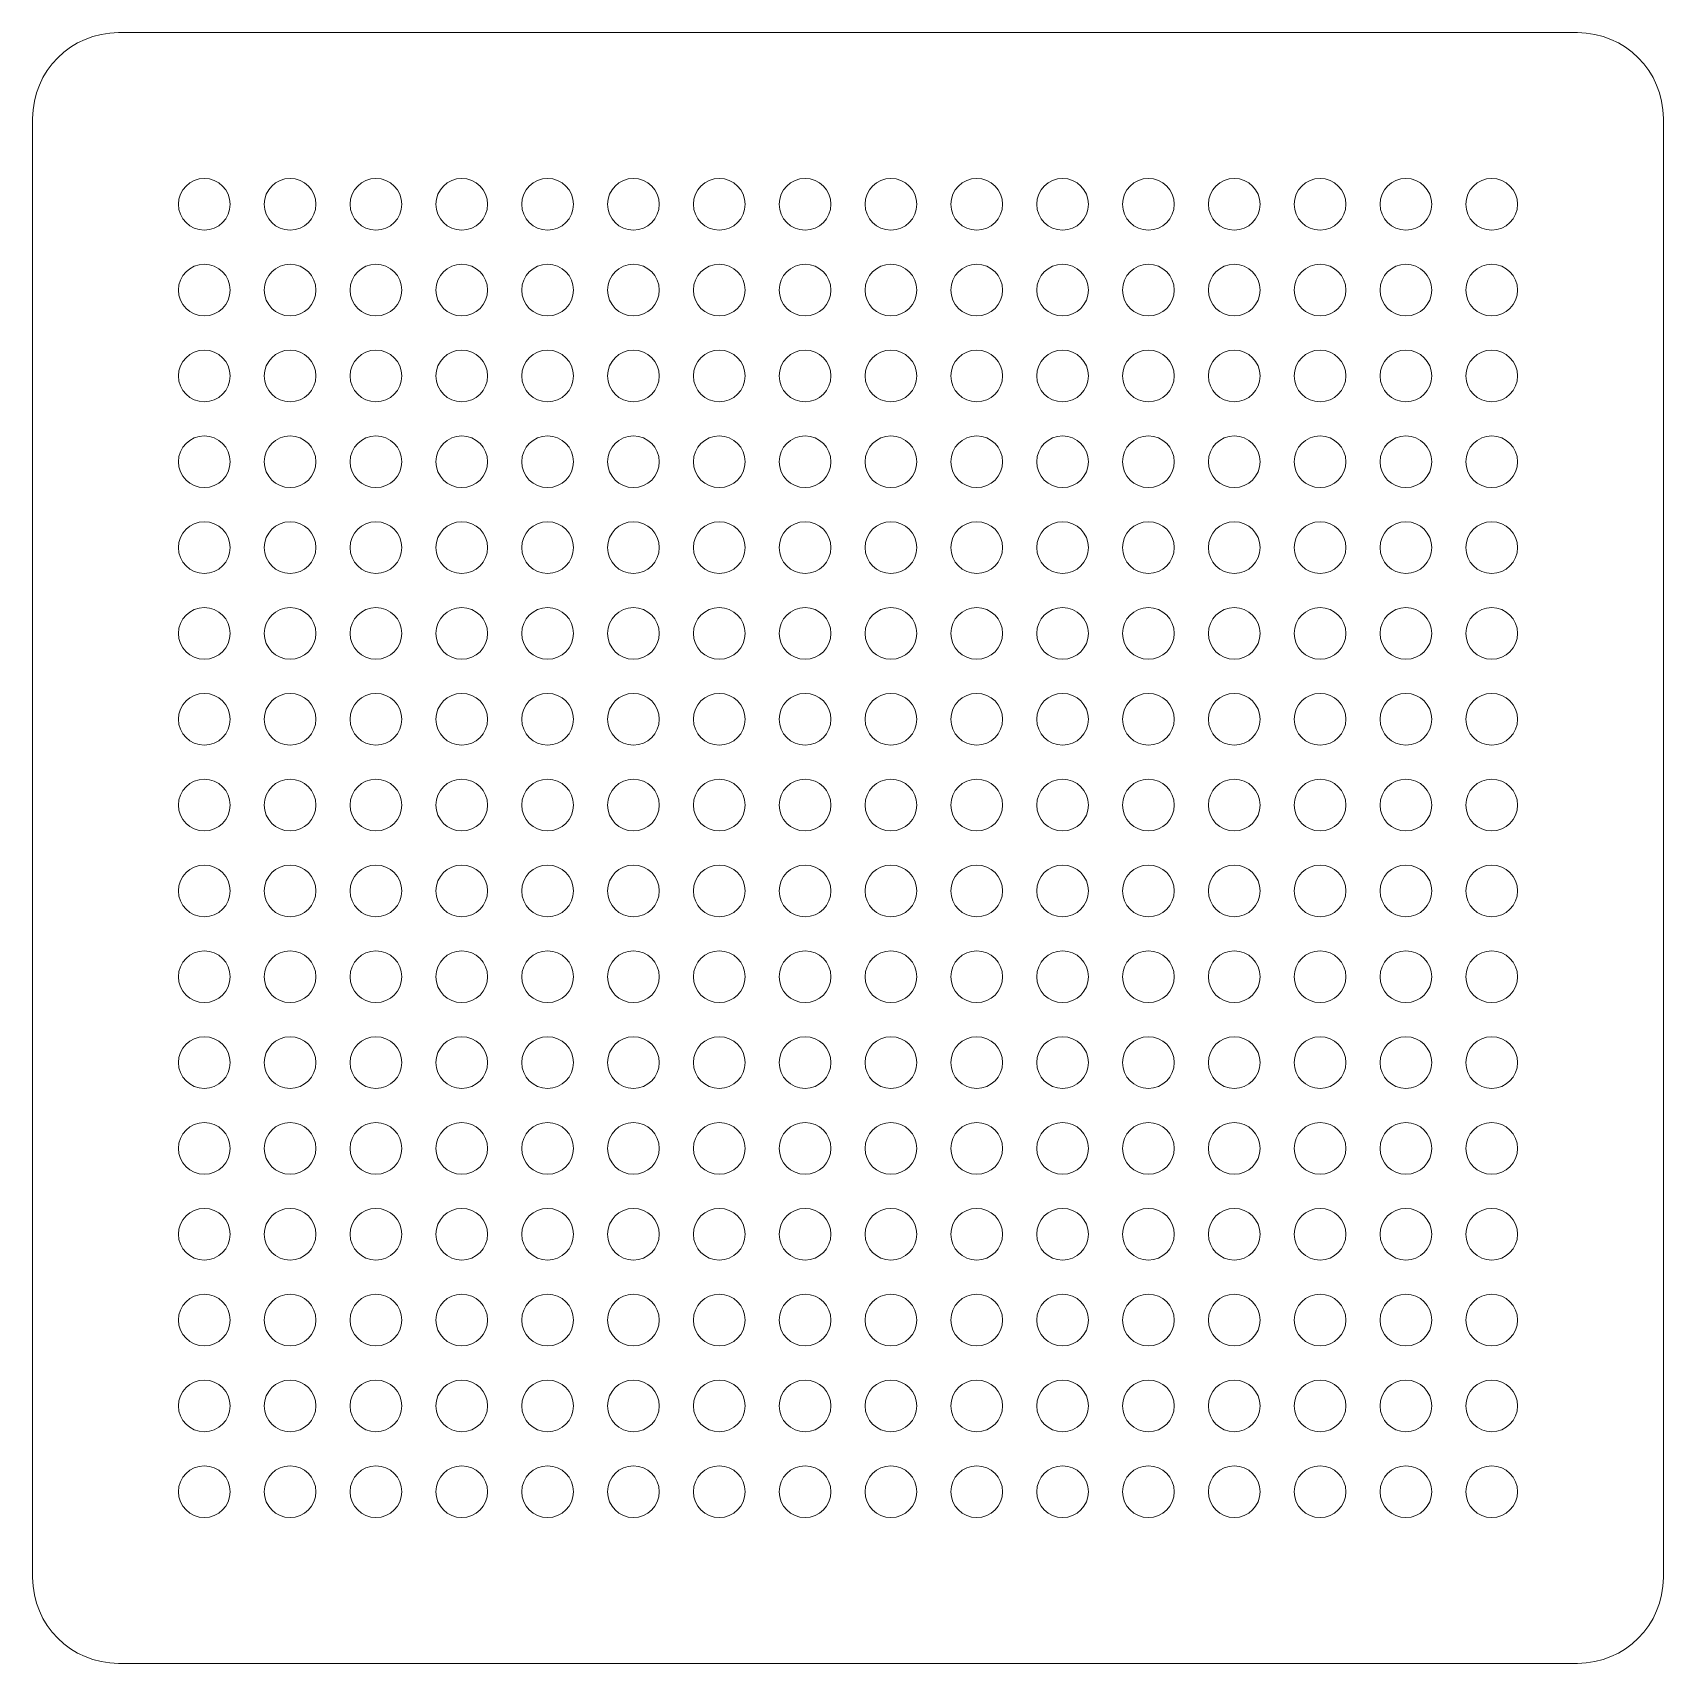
# Model space of a CAD drawing. Header units: millimetres. Extents: x 0 to 95, y 0 to 95.
import ezdxf

# ---------------------------------------------------------------- set-up
doc = ezdxf.new("R2010")
doc.units = ezdxf.units.MM
doc.layers.add('Jig_Outer', color=1, linetype='CONTINUOUS', lineweight=0)
doc.layers.add('LED_Holes', color=1, linetype='CONTINUOUS', lineweight=0)

msp = doc.modelspace()

# ---------------------------------------------------------------- linework, layer by layer
at = {"layer": 'Jig_Outer'}
for p, q in [((5, 95), (90, 95)), ((0, 5), (0, 90)), ((95, 90), (95, 5)), ((90, 0), (5, 0))]:
    msp.add_line(p, q, dxfattribs=at)
for centre, start, end in [((5, 90), 90, 180), ((90, 90), 0, 90), ((5, 5), 180, 270), ((90, 5), 270, 0)]:
    msp.add_arc(centre, 5, start, end, dxfattribs=at)
at = {"layer": 'LED_Holes'}
for centre in [(10, 85), (15, 85), (20, 85), (25, 85), (30, 85), (35, 85), (40, 85), (45, 85), (50, 85), (55, 85), (60, 85), (65, 85), (70, 85), (75, 85), (80, 85), (85, 85), (10, 80), (15, 80), (20, 80), (25, 80), (30, 80), (35, 80), (40, 80), (45, 80), (50, 80), (55, 80), (60, 80), (65, 80), (70, 80), (75, 80), (80, 80), (85, 80), (10, 75), (15, 75), (20, 75), (25, 75), (30, 75), (35, 75), (40, 75), (45, 75), (50, 75), (55, 75), (60, 75), (65, 75), (70, 75), (75, 75), (80, 75), (85, 75), (10, 70), (15, 70), (20, 70), (25, 70), (30, 70), (35, 70), (40, 70), (45, 70), (50, 70), (55, 70), (60, 70), (65, 70), (70, 70), (75, 70), (80, 70), (85, 70), (10, 65), (15, 65), (20, 65), (25, 65), (30, 65), (35, 65), (40, 65), (45, 65), (50, 65), (55, 65), (60, 65), (65, 65), (70, 65), (75, 65), (80, 65), (85, 65), (10, 60), (15, 60), (20, 60), (25, 60), (30, 60), (35, 60), (40, 60), (45, 60), (50, 60), (55, 60), (60, 60), (65, 60), (70, 60), (75, 60), (80, 60), (85, 60), (10, 55), (15, 55), (20, 55), (25, 55), (30, 55), (35, 55), (40, 55), (45, 55), (50, 55), (55, 55), (60, 55), (65, 55), (70, 55), (75, 55), (80, 55), (85, 55), (10, 50), (15, 50), (20, 50), (25, 50), (30, 50), (35, 50), (40, 50), (45, 50), (50, 50), (55, 50), (60, 50), (65, 50), (70, 50), (75, 50), (80, 50), (85, 50), (10, 45), (15, 45), (20, 45), (25, 45), (30, 45), (35, 45), (40, 45), (45, 45), (50, 45), (55, 45), (60, 45), (65, 45), (70, 45), (75, 45), (80, 45), (85, 45), (10, 40), (15, 40), (20, 40), (25, 40), (30, 40), (35, 40), (40, 40), (45, 40), (50, 40), (55, 40), (60, 40), (65, 40), (70, 40), (75, 40), (80, 40), (85, 40), (10, 35), (15, 35), (20, 35), (25, 35), (30, 35), (35, 35), (40, 35), (45, 35), (50, 35), (55, 35), (60, 35), (65, 35), (70, 35), (75, 35), (80, 35), (85, 35), (10, 30), (15, 30), (20, 30), (25, 30), (30, 30), (35, 30), (40, 30), (45, 30), (50, 30), (55, 30), (60, 30), (65, 30), (70, 30), (75, 30), (80, 30), (85, 30), (10, 25), (15, 25), (20, 25), (25, 25), (30, 25), (35, 25), (40, 25), (45, 25), (50, 25), (55, 25), (60, 25), (65, 25), (70, 25), (75, 25), (80, 25), (85, 25), (10, 20), (15, 20), (20, 20), (25, 20), (30, 20), (35, 20), (40, 20), (45, 20), (50, 20), (55, 20), (60, 20), (65, 20), (70, 20), (75, 20), (80, 20), (85, 20), (10, 15), (15, 15), (20, 15), (25, 15), (30, 15), (35, 15), (40, 15), (45, 15), (50, 15), (55, 15), (60, 15), (65, 15), (70, 15), (75, 15), (80, 15), (85, 15), (10, 10), (15, 10), (20, 10), (25, 10), (30, 10), (35, 10), (40, 10), (45, 10), (50, 10), (55, 10), (60, 10), (65, 10), (70, 10), (75, 10), (80, 10), (85, 10)]:
    msp.add_circle(centre, 1.505, dxfattribs=at)

doc.saveas('drawing.dxf')
